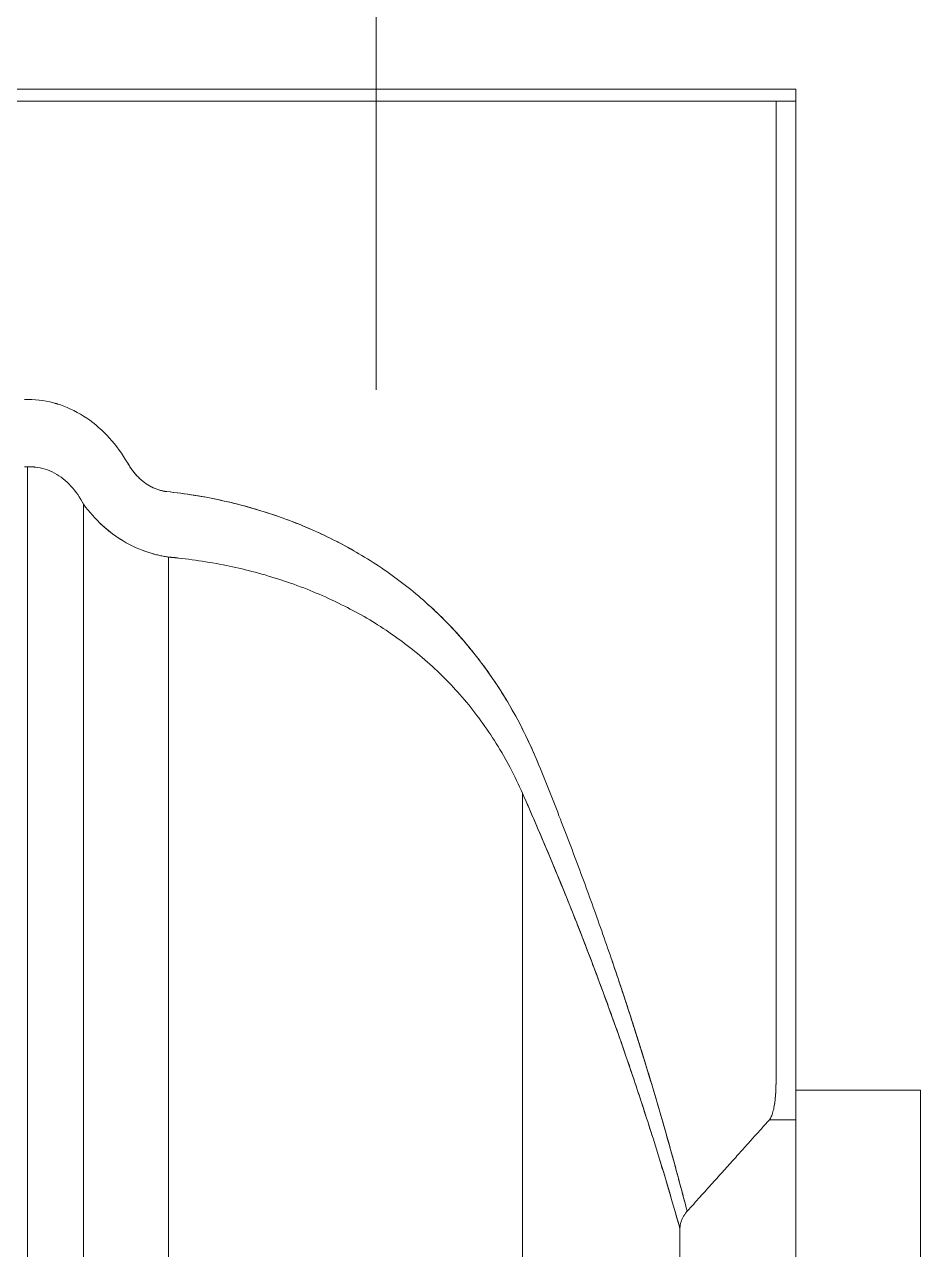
# Model space of a CAD drawing. Extents: x -345393 to -54719, y 203828 to 476815.
# Drawn here: x -320650.2 to -320524.3, y 229985.2 to 230157.4 of the extents above; entities that cross this region are included whole.
import ezdxf

# ---------------------------------------------------------------- set-up
doc = ezdxf.new("R2010")
doc.units = 0
doc.header["$LTSCALE"] = 1000
doc.header["$MEASUREMENT"] = 0
doc.layers.get('0').update_dxf_attribs({"color": 252, "linetype": 'CONTINUOUS'})
doc.layers.add('暖通-水-设备', color=3, linetype='CONTINUOUS', lineweight=20)

# ---------------------------------------------------------------- blocks, each defined once
blk = doc.blocks.new('A$C759C1080')
at = {"color": 95}
for p, q in [((1957.14, -476.93), (2183.14, -476.93)), ((2183.14, -602.31), (2183.14, -476.93)), ((1957.14, -478.43), (2183.14, -478.43)), ((2180.34, -602.31), (2180.34, -478.43)), ((2075.14, -524.65), (2075.14, -941.43)), ((2083.03, -529.37), (2083.03, -701.43)), ((2094.98, -701.43), (2094.98, -536.05)), ((2144.71, -565.9), (2144.71, -701.43)), ((2183.14, -602.31), (2183.14, -607.14)), ((2183.14, -603.43), (2200.64, -603.43)), ((2200.64, -829.43), (2200.64, -603.43)), ((2183.14, -607.14), (2179.43, -607.14)), ((2183.14, -917.43), (2183.14, -607.14)), ((2166.84, -701.43), (2166.84, -620.92))]:
    blk.add_line(p, q, dxfattribs=at)
at = {"color": 95, "flags": 128}
for points in [[(2074.73, -516.13), (2075.24, -516.12), (2075.75, -516.13), (2076.27, -516.16), (2076.78, -516.21), (2077.28, -516.27), (2077.79, -516.35), (2078.29, -516.44), (2078.79, -516.55), (2079.28, -516.67), (2079.77, -516.82), (2080.26, -516.97), (2080.74, -517.15), (2081.21, -517.34), (2081.68, -517.54), (2082.14, -517.76), (2082.6, -517.99), (2083.04, -518.23), (2083.48, -518.49), (2083.91, -518.76), (2084.33, -519.05), (2084.74, -519.35), (2085.15, -519.66), (2085.54, -519.98), (2085.93, -520.32), (2086.3, -520.66), (2086.67, -521.01), (2087.02, -521.37), (2087.37, -521.75), (2087.71, -522.13), (2088.03, -522.52), (2088.34, -522.92), (2088.65, -523.33), (2088.94, -523.74), (2089.23, -524.17)], [(2079.45, -516.72), (2079.43, -516.72), (2079.42, -516.71), (2079.4, -516.71), (2079.38, -516.7), (2079.35, -516.69), (2079.33, -516.69), (2079.31, -516.68), (2079.3, -516.68), (2079.28, -516.67), (2079.26, -516.67), (2079.25, -516.66), (2079.23, -516.66), (2079.21, -516.65), (2079.2, -516.65), (2079.18, -516.65), (2079.16, -516.64), (2079.14, -516.64), (2079.13, -516.63), (2079.11, -516.63), (2079.09, -516.62), (2079.08, -516.62), (2079.06, -516.61), (2079.04, -516.61)], [(2075.14, -524.65), (2074.72, -524.66)], [(2076.26, -524.68), (2076.21, -524.67), (2076.17, -524.67), (2076.12, -524.67), (2076.07, -524.66), (2076.03, -524.66), (2075.98, -524.66), (2075.93, -524.65), (2075.89, -524.65), (2075.84, -524.65), (2075.79, -524.65), (2075.75, -524.65), (2075.7, -524.64), (2075.65, -524.64), (2075.61, -524.64), (2075.56, -524.64), (2075.51, -524.64), (2075.47, -524.64), (2075.42, -524.64), (2075.37, -524.64), (2075.33, -524.64), (2075.28, -524.65), (2075.23, -524.65), (2075.19, -524.65), (2075.14, -524.65)], [(2083.03, -529.37), (2082.84, -529.05), (2082.64, -528.75), (2082.43, -528.45), (2082.22, -528.15), (2081.99, -527.87), (2081.76, -527.6), (2081.51, -527.33), (2081.26, -527.08), (2081, -526.83), (2080.73, -526.6), (2080.45, -526.37), (2080.17, -526.16), (2079.87, -525.96), (2079.57, -525.77), (2079.27, -525.6), (2078.95, -525.44), (2078.63, -525.29), (2078.3, -525.16), (2077.97, -525.04), (2077.64, -524.94), (2077.3, -524.85), (2076.95, -524.78), (2076.61, -524.72), (2076.26, -524.68)], [(2091.58, -526.61), (2091.46, -526.53), (2091.35, -526.45), (2091.23, -526.36), (2091.12, -526.28), (2091.01, -526.19), (2090.9, -526.1), (2090.79, -526), (2090.69, -525.91), (2090.58, -525.81), (2090.48, -525.71), (2090.38, -525.61), (2090.28, -525.51), (2090.19, -525.41), (2090.09, -525.3), (2090, -525.19), (2089.9, -525.09), (2089.81, -524.98), (2089.72, -524.86), (2089.64, -524.75), (2089.55, -524.64), (2089.47, -524.52), (2089.39, -524.4), (2089.3, -524.29), (2089.23, -524.17)], [(2089.23, -524.17), (2089.39, -524.41), (2089.55, -524.64), (2089.73, -524.87), (2089.91, -525.09), (2090.09, -525.3), (2090.29, -525.51), (2090.49, -525.72), (2090.69, -525.91), (2090.91, -526.1), (2091.12, -526.28), (2091.35, -526.45), (2091.58, -526.62), (2091.82, -526.77), (2092.07, -526.92), (2092.31, -527.05), (2092.57, -527.18), (2092.83, -527.29), (2093.09, -527.39), (2093.35, -527.48), (2093.62, -527.56), (2093.89, -527.63), (2094.16, -527.69), (2094.44, -527.73), (2094.72, -527.77)], [(2094.72, -527.77), (2094.59, -527.75), (2094.46, -527.74), (2094.34, -527.72), (2094.21, -527.7), (2094.08, -527.67), (2093.96, -527.65), (2093.83, -527.62), (2093.71, -527.59), (2093.59, -527.55), (2093.46, -527.52), (2093.34, -527.48), (2093.22, -527.44), (2093.1, -527.4), (2092.98, -527.35), (2092.86, -527.3), (2092.74, -527.25), (2092.62, -527.2), (2092.51, -527.15), (2092.39, -527.09), (2092.28, -527.03), (2092.16, -526.97), (2092.05, -526.91), (2091.94, -526.84), (2091.83, -526.78)], [(2121.01, -535.24), (2120.66, -535.06), (2120.4, -534.93), (2120.22, -534.85), (2119.92, -534.7), (2119.5, -534.49), (2119.07, -534.29), (2118.65, -534.09), (2118.22, -533.89), (2117.78, -533.7), (2117.35, -533.51), (2116.92, -533.32), (2116.48, -533.13), (2116.04, -532.95), (2115.6, -532.77), (2115.16, -532.6), (2114.71, -532.42), (2114.27, -532.25), (2113.81, -532.08), (2113.46, -531.95), (2113.11, -531.82), (2112.73, -531.69), (2112.33, -531.55), (2111.89, -531.4), (2111.43, -531.24), (2110.94, -531.08), (2110.41, -530.92), (2109.86, -530.74), (2109.28, -530.57), (2108.76, -530.42), (2108.26, -530.28), (2107.77, -530.14), (2107.29, -530.01), (2106.82, -529.89), (2106.34, -529.77), (2105.88, -529.65), (2105.42, -529.54), (2104.97, -529.43), (2104.52, -529.33), (2104.19, -529.26), (2103.81, -529.17), (2103.34, -529.07), (2102.78, -528.96), (2102.13, -528.83), (2101.39, -528.69), (2100.75, -528.58), (2100.25, -528.49), (2099.88, -528.43), (2099.65, -528.39), (2099.18, -528.32), (2098.69, -528.25), (2098.19, -528.18), (2097.7, -528.11), (2097.2, -528.04), (2096.71, -527.98), (2096.21, -527.92), (2095.71, -527.87), (2095.22, -527.82), (2094.72, -527.77)], [(2094.72, -527.77), (2095.2, -527.81), (2095.69, -527.87), (2096.17, -527.92), (2096.66, -527.98), (2097.14, -528.04), (2097.62, -528.1), (2098.1, -528.16), (2098.58, -528.23), (2099.06, -528.3), (2099.54, -528.38), (2100.01, -528.45), (2100.49, -528.53), (2100.96, -528.62), (2101.43, -528.7), (2101.91, -528.79), (2102.38, -528.88), (2102.85, -528.97), (2103.32, -529.07), (2103.78, -529.17), (2104.25, -529.27), (2104.72, -529.38), (2105.18, -529.48), (2105.64, -529.59), (2106.1, -529.71), (2106.57, -529.82), (2107.02, -529.94), (2107.48, -530.06), (2107.94, -530.19), (2108.4, -530.31), (2108.85, -530.44), (2109.3, -530.58), (2109.75, -530.71), (2110.2, -530.85), (2110.65, -530.99), (2111.1, -531.14), (2111.55, -531.28), (2111.99, -531.43), (2112.43, -531.59), (2112.87, -531.74), (2113.31, -531.9), (2113.75, -532.06), (2114.19, -532.22), (2114.62, -532.39), (2115.05, -532.55), (2115.48, -532.72), (2115.91, -532.9), (2116.34, -533.07), (2116.76, -533.25), (2117.19, -533.44), (2117.61, -533.62), (2118.03, -533.81), (2118.45, -534), (2118.86, -534.19), (2119.28, -534.39), (2119.69, -534.59), (2120.11, -534.79), (2120.51, -534.99), (2120.92, -535.2), (2121.33, -535.41), (2121.73, -535.62), (2122.13, -535.83), (2122.53, -536.05), (2122.93, -536.27), (2123.32, -536.49), (2123.71, -536.71), (2124.1, -536.94), (2124.49, -537.17), (2124.88, -537.41), (2125.27, -537.64), (2125.65, -537.88), (2126.03, -538.12), (2126.41, -538.37), (2126.79, -538.62), (2127.17, -538.87), (2127.54, -539.12), (2127.91, -539.37), (2128.28, -539.63), (2128.64, -539.89), (2129.01, -540.15), (2129.37, -540.41), (2129.72, -540.68), (2130.08, -540.95), (2130.43, -541.22), (2130.79, -541.5), (2131.13, -541.78), (2131.48, -542.06), (2131.83, -542.34), (2132.17, -542.63), (2132.51, -542.92), (2132.85, -543.22), (2133.19, -543.51), (2133.52, -543.81), (2133.85, -544.11), (2134.18, -544.41), (2134.51, -544.71), (2134.83, -545.02), (2135.15, -545.33), (2135.47, -545.64), (2135.79, -545.96), (2136.1, -546.28), (2136.41, -546.6), (2136.72, -546.93), (2137.03, -547.25), (2137.33, -547.58), (2137.63, -547.91), (2137.93, -548.24), (2138.22, -548.58), (2138.52, -548.92), (2138.81, -549.27), (2139.1, -549.61), (2139.39, -549.96), (2139.67, -550.31), (2139.95, -550.66), (2140.23, -551.02), (2140.5, -551.38), (2140.78, -551.73), (2141.04, -552.1), (2141.31, -552.46), (2141.57, -552.82), (2141.83, -553.19), (2142.09, -553.56), (2142.34, -553.94), (2142.59, -554.31), (2142.84, -554.69), (2143.09, -555.08), (2143.33, -555.46), (2143.57, -555.85), (2143.81, -556.24), (2144.05, -556.63), (2144.28, -557.03), (2144.51, -557.43), (2144.73, -557.83), (2144.96, -558.23), (2145.18, -558.63), (2145.4, -559.04), (2145.61, -559.45), (2145.82, -559.86), (2146.03, -560.27), (2146.24, -560.69), (2146.44, -561.1), (2146.64, -561.52), (2146.83, -561.94), (2147.03, -562.36)], [(2083.03, -529.37), (2083.32, -529.73), (2083.63, -530.08), (2083.95, -530.43), (2084.28, -530.77), (2084.62, -531.1), (2084.97, -531.43), (2085.33, -531.75), (2085.7, -532.06), (2086.08, -532.37), (2086.47, -532.66), (2086.88, -532.95), (2087.29, -533.23), (2087.71, -533.5), (2088.14, -533.75), (2088.59, -534), (2089.04, -534.23), (2089.5, -534.46), (2089.97, -534.67), (2090.44, -534.87), (2090.92, -535.05), (2091.41, -535.23), (2091.91, -535.39), (2092.41, -535.53), (2092.92, -535.66), (2093.43, -535.78), (2093.94, -535.88), (2094.46, -535.97), (2094.98, -536.05)], [(2088.44, -533.92), (2088.3, -533.84), (2088.17, -533.77), (2088.03, -533.69), (2087.9, -533.61), (2087.76, -533.53), (2087.63, -533.45), (2087.5, -533.36), (2087.37, -533.28), (2087.24, -533.19), (2087.11, -533.11), (2086.98, -533.02), (2086.85, -532.94), (2086.73, -532.85), (2086.6, -532.76), (2086.48, -532.67), (2086.35, -532.58), (2086.23, -532.48), (2086.11, -532.39), (2085.99, -532.3), (2085.87, -532.2), (2085.75, -532.11), (2085.64, -532.01), (2085.52, -531.92), (2085.41, -531.82)], [(2094.98, -536.05), (2094.82, -536.03), (2094.67, -536), (2094.52, -535.98), (2094.36, -535.96), (2094.21, -535.93), (2094.05, -535.9), (2093.9, -535.88), (2093.75, -535.85), (2093.6, -535.82), (2093.44, -535.78), (2093.29, -535.75), (2093.14, -535.72), (2092.99, -535.68), (2092.84, -535.64), (2092.69, -535.6), (2092.54, -535.57), (2092.39, -535.52), (2092.24, -535.48), (2092.09, -535.44), (2091.94, -535.39), (2091.79, -535.35), (2091.64, -535.3), (2091.5, -535.25), (2091.35, -535.21)], [(2094.98, -536.05), (2095.03, -536.05), (2095.09, -536.06), (2095.14, -536.06), (2095.2, -536.06), (2095.25, -536.07), (2095.3, -536.07), (2095.36, -536.08), (2095.41, -536.08), (2095.47, -536.09), (2095.52, -536.09), (2095.58, -536.1), (2095.63, -536.1), (2095.68, -536.11), (2095.74, -536.11), (2095.79, -536.12), (2095.85, -536.12), (2095.9, -536.13), (2095.95, -536.13), (2096.01, -536.14), (2096.06, -536.14), (2096.12, -536.15), (2096.17, -536.15), (2096.23, -536.16), (2096.28, -536.16)], [(2144.71, -565.9), (2144.51, -565.5), (2144.3, -565.09), (2144.09, -564.69), (2143.88, -564.28), (2143.66, -563.88), (2143.44, -563.47), (2143.2, -563.06), (2142.97, -562.65), (2142.74, -562.27), (2142.51, -561.89), (2142.27, -561.51), (2142.03, -561.13), (2141.79, -560.74), (2141.54, -560.36), (2141.28, -559.98), (2141.02, -559.6), (2140.76, -559.23), (2140.51, -558.87), (2140.25, -558.52), (2139.98, -558.16), (2139.71, -557.8), (2139.44, -557.45), (2139.16, -557.09), (2138.87, -556.74), (2138.58, -556.38), (2138.31, -556.05), (2138.02, -555.72), (2137.74, -555.39), (2137.45, -555.06), (2137.15, -554.73), (2136.85, -554.4), (2136.54, -554.07), (2136.22, -553.73), (2135.92, -553.43), (2135.62, -553.12), (2135.31, -552.82), (2135, -552.51), (2134.68, -552.2), (2134.35, -551.9), (2134.02, -551.59), (2133.68, -551.28), (2133.36, -550.99), (2133.04, -550.71), (2132.71, -550.43), (2132.38, -550.15), (2132.05, -549.87), (2131.7, -549.59), (2131.35, -549.31), (2130.99, -549.02), (2130.63, -548.75), (2130.29, -548.49), (2129.95, -548.24), (2129.6, -547.98), (2129.25, -547.72), (2128.88, -547.47), (2128.51, -547.21), (2128.13, -546.95), (2127.74, -546.69), (2127.4, -546.46), (2127.05, -546.23), (2126.69, -546), (2126.31, -545.77), (2125.93, -545.54), (2125.55, -545.3), (2125.15, -545.06), (2124.74, -544.82), (2124.35, -544.61), (2123.99, -544.4), (2123.62, -544.2), (2123.24, -543.99), (2122.85, -543.78), (2122.44, -543.57), (2122.02, -543.35), (2121.59, -543.14), (2121.17, -542.93), (2120.85, -542.78), (2120.5, -542.61), (2120.13, -542.43), (2119.73, -542.25), (2119.3, -542.06), (2118.85, -541.86), (2118.37, -541.65), (2117.86, -541.43), (2117.43, -541.26), (2117.01, -541.08), (2116.58, -540.92), (2116.16, -540.75), (2115.73, -540.59), (2115.3, -540.43), (2114.87, -540.27), (2114.44, -540.12), (2113.97, -539.95), (2113.49, -539.79), (2113.02, -539.63), (2112.57, -539.48), (2112.12, -539.34), (2111.69, -539.21), (2111.27, -539.08), (2110.87, -538.96), (2110.45, -538.84), (2109.97, -538.7), (2109.49, -538.57), (2109.02, -538.44), (2108.54, -538.31), (2108.07, -538.19), (2107.6, -538.08), (2107.14, -537.96), (2106.68, -537.86), (2106.22, -537.75), (2105.76, -537.65), (2105.31, -537.55), (2104.86, -537.46), (2104.41, -537.37), (2103.97, -537.28), (2103.53, -537.19), (2103.1, -537.11), (2102.63, -537.03), (2102.14, -536.94), (2101.65, -536.86), (2101.16, -536.78), (2100.68, -536.71), (2100.2, -536.64), (2099.71, -536.57), (2099.23, -536.5), (2098.75, -536.44), (2098.28, -536.38), (2097.8, -536.33), (2097.33, -536.27), (2096.85, -536.22), (2096.38, -536.17), (2095.91, -536.13), (2095.44, -536.09), (2094.98, -536.05)], [(2147.03, -562.36), (2146.77, -561.8), (2146.52, -561.27), (2146.28, -560.77), (2146.05, -560.3), (2145.83, -559.87), (2145.62, -559.47), (2145.43, -559.1), (2145.25, -558.76), (2145.14, -558.57), (2145, -558.3), (2144.75, -557.86), (2144.41, -557.25), (2144.04, -556.63), (2143.76, -556.16), (2143.5, -555.74), (2143.27, -555.36), (2143.07, -555.05), (2142.89, -554.77), (2142.68, -554.45), (2142.45, -554.1), (2142.19, -553.72), (2141.9, -553.29), (2141.58, -552.84), (2141.23, -552.35), (2140.84, -551.82), (2140.51, -551.38), (2140.18, -550.96), (2139.87, -550.56), (2139.56, -550.17), (2139.26, -549.8), (2138.97, -549.45), (2138.68, -549.12), (2138.41, -548.79), (2138.12, -548.46), (2137.8, -548.1), (2137.48, -547.75), (2137.16, -547.39), (2136.83, -547.04), (2136.5, -546.69), (2136.17, -546.35), (2135.83, -546.01), (2135.49, -545.67), (2135.15, -545.33), (2134.81, -545), (2134.46, -544.67), (2134.11, -544.35), (2133.76, -544.02), (2133.41, -543.7), (2133.05, -543.39), (2132.69, -543.07), (2132.56, -542.96), (2132.44, -542.86), (2132.28, -542.72), (2132.09, -542.56), (2131.86, -542.37), (2131.6, -542.15), (2131.29, -541.91)], [(2147.03, -562.36), (2147.22, -562.79), (2147.41, -563.21), (2147.6, -563.63), (2147.79, -564.05), (2147.97, -564.48), (2148.16, -564.9), (2148.35, -565.32), (2148.54, -565.75), (2148.73, -566.17), (2148.91, -566.6), (2149.1, -567.02), (2149.29, -567.45), (2149.47, -567.87), (2149.66, -568.3), (2149.84, -568.73), (2150.03, -569.15), (2150.21, -569.58), (2150.4, -570.01), (2150.58, -570.44), (2150.76, -570.86), (2150.95, -571.29), (2151.13, -571.72), (2151.31, -572.15), (2151.49, -572.58), (2151.67, -573.01), (2151.85, -573.44), (2152.03, -573.87), (2152.22, -574.3), (2152.4, -574.73), (2152.57, -575.17), (2152.75, -575.6), (2152.93, -576.03), (2153.11, -576.45), (2153.28, -576.88), (2153.45, -577.3), (2153.63, -577.73), (2153.8, -578.16), (2153.97, -578.58), (2154.15, -579.01), (2154.32, -579.44), (2154.49, -579.86), (2154.66, -580.29), (2154.83, -580.72), (2155, -581.15), (2155.17, -581.57), (2155.34, -582), (2155.51, -582.43), (2155.68, -582.86), (2155.85, -583.29), (2156.01, -583.72), (2156.18, -584.15), (2156.35, -584.58), (2156.51, -585), (2156.68, -585.43), (2156.84, -585.87), (2157.01, -586.3), (2157.17, -586.73), (2157.34, -587.16), (2157.5, -587.59), (2157.66, -588.02), (2157.82, -588.45), (2157.99, -588.89), (2158.15, -589.32), (2158.31, -589.75), (2158.47, -590.18), (2158.63, -590.62), (2158.79, -591.05), (2158.95, -591.49), (2159.11, -591.92), (2159.27, -592.35), (2159.42, -592.79), (2159.58, -593.22), (2159.74, -593.65), (2159.89, -594.08), (2160.05, -594.52), (2160.2, -594.95), (2160.36, -595.38), (2160.51, -595.81), (2160.66, -596.24), (2160.81, -596.68), (2160.97, -597.11), (2161.12, -597.54), (2161.27, -597.97), (2161.42, -598.4), (2161.57, -598.83), (2161.71, -599.26), (2161.86, -599.69), (2162.01, -600.12), (2162.16, -600.55), (2162.3, -600.98), (2162.45, -601.41), (2162.59, -601.84), (2162.74, -602.27), (2162.88, -602.7), (2163.02, -603.13), (2163.16, -603.56), (2163.31, -603.99), (2163.45, -604.42), (2163.59, -604.85), (2163.73, -605.29), (2163.88, -605.73), (2164.02, -606.17), (2164.16, -606.6), (2164.3, -607.04), (2164.44, -607.47), (2164.58, -607.91), (2164.72, -608.34), (2164.85, -608.78), (2164.99, -609.21), (2165.13, -609.65), (2165.26, -610.08), (2165.4, -610.52), (2165.53, -610.95), (2165.67, -611.39), (2165.8, -611.82), (2165.93, -612.25), (2166.07, -612.68), (2166.2, -613.12), (2166.33, -613.55), (2166.46, -613.98), (2166.59, -614.41), (2166.72, -614.85), (2166.84, -615.28), (2166.97, -615.71), (2167.1, -616.14), (2167.23, -616.57), (2167.35, -617), (2167.48, -617.43), (2167.6, -617.86), (2167.73, -618.29), (2167.85, -618.72)], [(2166.84, -620.92), (2166.72, -620.52), (2166.59, -620.12), (2166.46, -619.71), (2166.33, -619.3), (2166.2, -618.89), (2166.07, -618.48), (2165.93, -618.06), (2165.8, -617.64), (2165.66, -617.21), (2165.52, -616.78), (2165.38, -616.35), (2165.24, -615.92), (2165.09, -615.48), (2164.95, -615.04), (2164.8, -614.59), (2164.65, -614.14), (2164.51, -613.73), (2164.38, -613.33), (2164.24, -612.93), (2164.11, -612.53), (2163.97, -612.12), (2163.83, -611.71), (2163.68, -611.3), (2163.54, -610.88), (2163.39, -610.45), (2163.25, -610.03), (2163.1, -609.6), (2162.94, -609.16), (2162.79, -608.73), (2162.63, -608.28), (2162.48, -607.84), (2162.32, -607.39), (2162.16, -606.96), (2162.02, -606.57), (2161.88, -606.18), (2161.74, -605.79), (2161.6, -605.39), (2161.45, -604.98), (2161.3, -604.57), (2161.15, -604.16), (2160.99, -603.74), (2160.84, -603.31), (2160.68, -602.88), (2160.51, -602.45), (2160.35, -602.01), (2160.18, -601.56), (2160.01, -601.12), (2159.84, -600.66), (2159.67, -600.2), (2159.53, -599.83), (2159.39, -599.47), (2159.25, -599.1), (2159.1, -598.71), (2158.95, -598.32), (2158.8, -597.93), (2158.64, -597.52), (2158.48, -597.11), (2158.31, -596.68), (2158.14, -596.25), (2157.97, -595.82), (2157.79, -595.37), (2157.61, -594.91), (2157.43, -594.45), (2157.24, -593.98), (2157.05, -593.5), (2156.91, -593.16), (2156.82, -592.94), (2156.72, -592.69), (2156.61, -592.41), (2156.49, -592.11), (2156.35, -591.78), (2156.21, -591.42), (2156.05, -591.03), (2155.88, -590.62), (2155.69, -590.18), (2155.5, -589.71), (2155.29, -589.21), (2155.08, -588.69), (2154.84, -588.13), (2154.6, -587.55), (2154.34, -586.94), (2154.08, -586.33), (2153.86, -585.82), (2153.65, -585.32), (2153.44, -584.84), (2153.24, -584.37), (2153.04, -583.91), (2152.85, -583.46), (2152.66, -583.02), (2152.47, -582.6), (2152.29, -582.18), (2152.11, -581.78), (2151.94, -581.39), (2151.77, -581.02), (2151.61, -580.65), (2151.45, -580.29), (2151.3, -579.95), (2151.15, -579.62), (2150.97, -579.2), (2150.77, -578.75), (2150.57, -578.31), (2150.37, -577.87), (2150.17, -577.44), (2149.97, -577.01), (2149.78, -576.58), (2149.59, -576.16), (2149.4, -575.74), (2149.21, -575.33), (2149.02, -574.92), (2148.83, -574.52), (2148.64, -574.12), (2148.46, -573.73), (2148.28, -573.34), (2148.1, -572.95), (2147.91, -572.55), (2147.7, -572.11), (2147.5, -571.68), (2147.3, -571.25), (2147.09, -570.83), (2146.89, -570.4), (2146.69, -569.98), (2146.49, -569.56), (2146.29, -569.14), (2146.09, -568.73), (2145.89, -568.32), (2145.69, -567.91), (2145.49, -567.5), (2145.3, -567.1), (2145.1, -566.7), (2144.9, -566.3), (2144.71, -565.9)], [(2144.71, -565.9), (2144.91, -566.32), (2145.12, -566.74), (2145.32, -567.15), (2145.52, -567.57), (2145.73, -567.98), (2145.93, -568.4), (2146.13, -568.81), (2146.33, -569.23), (2146.53, -569.65), (2146.73, -570.06), (2146.93, -570.48), (2147.13, -570.89), (2147.32, -571.31), (2147.52, -571.73), (2147.72, -572.14), (2147.91, -572.56), (2148.11, -572.98), (2148.3, -573.39), (2148.5, -573.81), (2148.69, -574.23), (2148.89, -574.64), (2149.08, -575.06), (2149.27, -575.48), (2149.46, -575.89), (2149.66, -576.31), (2149.85, -576.73), (2150.04, -577.14), (2150.23, -577.56), (2150.42, -577.98), (2150.6, -578.4), (2150.79, -578.81), (2150.98, -579.23), (2151.17, -579.65), (2151.35, -580.07), (2151.54, -580.48), (2151.72, -580.9), (2151.91, -581.32), (2152.09, -581.74), (2152.28, -582.16), (2152.46, -582.57), (2152.64, -582.99), (2152.83, -583.41), (2153.01, -583.83), (2153.19, -584.25), (2153.37, -584.67), (2153.55, -585.08), (2153.73, -585.5), (2153.91, -585.92), (2154.09, -586.34), (2154.26, -586.76), (2154.44, -587.18), (2154.62, -587.6), (2154.79, -588.01), (2154.97, -588.43), (2155.14, -588.85), (2155.32, -589.27), (2155.51, -589.74), (2155.71, -590.22), (2155.9, -590.68), (2156.09, -591.14), (2156.28, -591.6), (2156.46, -592.04), (2156.64, -592.48), (2156.81, -592.92), (2156.99, -593.35), (2157.15, -593.77), (2157.32, -594.18), (2157.48, -594.59), (2157.64, -594.99), (2157.8, -595.38), (2157.95, -595.76), (2158.1, -596.14), (2158.25, -596.52), (2158.39, -596.88), (2158.56, -597.31), (2158.86, -598.1), (2159.15, -598.85), (2159.42, -599.56), (2159.68, -600.23), (2159.91, -600.85), (2160.13, -601.43), (2160.34, -601.97), (2160.52, -602.46), (2160.69, -602.91), (2160.84, -603.32), (2160.98, -603.69), (2161.09, -604.01), (2161.2, -604.3), (2161.28, -604.53), (2161.36, -604.73), (2161.41, -604.88), (2161.45, -604.99), (2161.48, -605.06), (2161.55, -605.26), (2161.7, -605.68), (2161.85, -606.1), (2162.01, -606.52), (2162.16, -606.95), (2162.31, -607.37), (2162.46, -607.79), (2162.61, -608.21), (2162.76, -608.64), (2162.91, -609.06), (2163.06, -609.48), (2163.2, -609.9), (2163.35, -610.33), (2163.5, -610.75), (2163.64, -611.17), (2163.79, -611.6), (2163.93, -612.02), (2164.08, -612.44), (2164.22, -612.86), (2164.36, -613.29), (2164.51, -613.71), (2164.65, -614.13), (2164.79, -614.56), (2164.93, -614.98), (2165.07, -615.41), (2165.21, -615.83), (2165.35, -616.25), (2165.49, -616.68), (2165.62, -617.1), (2165.76, -617.52), (2165.9, -617.95), (2166.04, -618.37), (2166.17, -618.8), (2166.31, -619.22), (2166.44, -619.65), (2166.58, -620.07), (2166.71, -620.49), (2166.84, -620.92)], [(2167.85, -618.72), (2167.72, -618.28), (2167.6, -617.85), (2167.47, -617.41), (2167.35, -616.98), (2167.22, -616.55), (2167.09, -616.11), (2166.96, -615.68), (2166.83, -615.24), (2166.7, -614.81), (2166.57, -614.37), (2166.44, -613.94), (2166.31, -613.5), (2166.18, -613.07), (2166.05, -612.63), (2165.92, -612.2), (2165.78, -611.77), (2165.65, -611.33), (2165.52, -610.9), (2165.38, -610.46), (2165.25, -610.03), (2165.11, -609.6), (2164.97, -609.16), (2164.84, -608.73), (2164.7, -608.3), (2164.56, -607.86), (2164.42, -607.43), (2164.29, -606.99), (2164.15, -606.56), (2164.01, -606.13), (2163.87, -605.7), (2163.72, -605.26), (2163.58, -604.83), (2163.44, -604.4), (2163.3, -603.96), (2163.15, -603.53), (2163.01, -603.1), (2162.87, -602.66), (2162.72, -602.23), (2162.58, -601.8), (2162.43, -601.37), (2162.28, -600.93), (2162.14, -600.5), (2161.99, -600.07), (2161.84, -599.64), (2161.69, -599.21), (2161.55, -598.77), (2161.4, -598.34), (2161.25, -597.91), (2161.1, -597.48), (2160.94, -597.05), (2160.79, -596.61), (2160.64, -596.18), (2160.49, -595.75), (2160.33, -595.32), (2160.18, -594.89), (2160.03, -594.46), (2159.87, -594.03), (2159.72, -593.59), (2159.56, -593.16), (2159.4, -592.73), (2159.25, -592.3), (2159.09, -591.87), (2158.93, -591.44), (2158.77, -591.01), (2158.62, -590.58), (2158.46, -590.15), (2158.3, -589.72), (2158.14, -589.28), (2157.97, -588.85), (2157.81, -588.42), (2157.65, -587.99), (2157.49, -587.56), (2157.33, -587.13)], [(2179.43, -607.14), (2179.49, -607.07), (2179.56, -606.98), (2179.62, -606.88), (2179.68, -606.76), (2179.74, -606.63), (2179.8, -606.49), (2179.86, -606.33), (2179.91, -606.16), (2179.96, -605.99), (2180.01, -605.8), (2180.05, -605.6), (2180.09, -605.38), (2180.13, -605.16), (2180.17, -604.93), (2180.2, -604.69), (2180.23, -604.45), (2180.25, -604.19), (2180.28, -603.93), (2180.3, -603.67), (2180.31, -603.4), (2180.32, -603.13), (2180.33, -602.86), (2180.34, -602.58), (2180.34, -602.31)], [(2180.34, -602.31), (2180.34, -602.45), (2180.34, -602.58), (2180.33, -602.72), (2180.33, -602.86), (2180.33, -603), (2180.32, -603.13), (2180.32, -603.27), (2180.31, -603.41), (2180.3, -603.54), (2180.29, -603.67), (2180.29, -603.81), (2180.28, -603.94), (2180.27, -604.07), (2180.25, -604.2), (2180.24, -604.32), (2180.23, -604.45), (2180.21, -604.57), (2180.2, -604.7), (2180.18, -604.82), (2180.17, -604.94), (2180.15, -605.05), (2180.13, -605.17), (2180.11, -605.28), (2180.09, -605.39)], [(2167.85, -618.72), (2168.08, -618.49), (2168.31, -618.25), (2168.55, -618.02), (2168.77, -617.8), (2169, -617.57), (2169.23, -617.34), (2169.45, -617.12), (2169.67, -616.9), (2169.89, -616.68), (2170.11, -616.46), (2170.33, -616.24), (2170.54, -616.03), (2170.76, -615.81), (2170.97, -615.6), (2171.18, -615.39), (2171.39, -615.18), (2171.6, -614.97), (2171.8, -614.77), (2172.01, -614.56), (2172.21, -614.36), (2172.41, -614.16), (2172.61, -613.96), (2172.8, -613.77), (2173, -613.57), (2173.19, -613.38), (2173.38, -613.19), (2173.57, -613), (2173.76, -612.81), (2173.95, -612.62), (2174.13, -612.44), (2174.31, -612.26), (2174.49, -612.08), (2174.67, -611.9), (2174.85, -611.72), (2175.02, -611.55), (2175.2, -611.37), (2175.37, -611.2), (2175.54, -611.03), (2175.71, -610.86), (2175.87, -610.7), (2176.04, -610.53), (2176.2, -610.37), (2176.36, -610.21), (2176.52, -610.05), (2176.68, -609.89), (2176.83, -609.74), (2176.99, -609.58), (2177.14, -609.43), (2177.29, -609.28), (2177.43, -609.14), (2177.58, -608.99), (2177.72, -608.85), (2177.87, -608.7), (2178.01, -608.56), (2178.15, -608.42), (2178.28, -608.29), (2178.42, -608.15), (2178.55, -608.02), (2178.68, -607.89), (2178.81, -607.76), (2178.94, -607.63), (2179.06, -607.51), (2179.19, -607.38), (2179.31, -607.26), (2179.43, -607.14)], [(2167.85, -618.72), (2167.77, -618.8), (2167.69, -618.89), (2167.62, -618.97), (2167.55, -619.06), (2167.48, -619.14), (2167.41, -619.23), (2167.35, -619.32), (2167.29, -619.41), (2167.24, -619.5), (2167.19, -619.59), (2167.14, -619.68), (2167.1, -619.77), (2167.06, -619.87), (2167.02, -619.96), (2166.99, -620.05), (2166.96, -620.15), (2166.93, -620.24), (2166.91, -620.34), (2166.89, -620.43), (2166.87, -620.53), (2166.86, -620.63), (2166.85, -620.72), (2166.84, -620.82), (2166.84, -620.92)]]:
    blk.add_lwpolyline(points, dxfattribs=at)
blk = doc.blocks.new('PSRHH3602-LM1')
at = {"color": 95}
for p, q in [((-177.75, 1557.9), (-177.75, 1633.9)), ((-285.75, 1595.9), (-177.75, 1595.9))]:
    blk.add_line(p, q, dxfattribs=at)
blk.add_blockref('A$C759C1080', (-2301.89, 2072.83), dxfattribs=at)

msp = doc.modelspace()

# ---------------------------------------------------------------- block references
at = {"layer": '暖通-水-设备', "yscale": 1.112820512818871}
msp.add_blockref('PSRHH3602-LM1', (-320423.07647, 228372.36292), dxfattribs=at)

doc.saveas('drawing.dxf')
